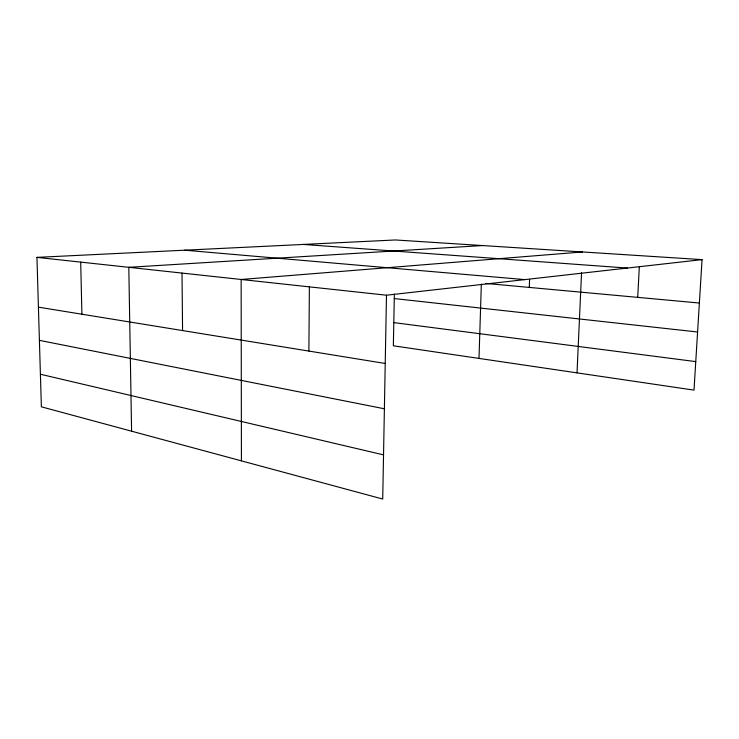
<?xml version="1.0" encoding="UTF-8"?>
<svg xmlns="http://www.w3.org/2000/svg" width="739" height="739" viewBox="0 0 739 739"><rect width="100%" height="100%" fill="white"/><g stroke="black" fill="none" stroke-linecap="round" stroke-linejoin="round"><path stroke-width="1.11" d="M308.884 351.071L309.382 286.871M702.05 259.629L386.488 295.212L382.719 499.037L41.366 406.819L36.95 257.375L395.42 239.963L702.05 259.629L694.004 390.118L393.351 345.787L394.358 294.085M479.001 358.424L481.338 284.164M529.281 287.416L529.586 279.434M577.02 372.872L581.556 272.617M637.702 297.364L639.318 266.918M582.489 251.962L241.145 279.481L241.422 460.868M482.558 245.551L128.808 267.315L131.588 431.197M303.304 244.433L627.282 268.063M184.741 250.198L524.884 279.61M485.939 283.443L699.371 303.027M36.95 257.375L386.488 295.212M394.275 298.565L697.588 331.996M393.804 322.61L695.759 361.611M38.419 307.156L385.222 363.468M39.398 340.356L384.382 408.778M40.405 374.239L383.532 454.873M80.69 262.105L81.909 314.223M182.006 273.079L182.57 330.564"/></g></svg>
